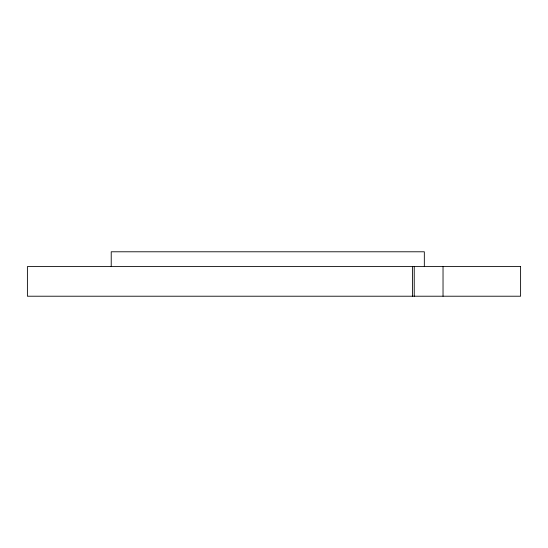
<?xml version="1.0" encoding="UTF-8"?>
<svg xmlns="http://www.w3.org/2000/svg" width="548" height="548" viewBox="0 0 548 548"><rect width="100%" height="100%" fill="white"/><g stroke="black" fill="none" stroke-linecap="round" stroke-linejoin="round"><path stroke-width="0.82" d="M443.031 266.595L443.031 296.215M424.33 266.595L424.33 251.785L111.223 251.785L111.223 266.595M414.233 266.595L414.233 296.215M412.48 266.595L412.48 296.215M520.6 266.595L27.4 266.595L27.4 296.215L520.6 296.215L520.6 266.595"/></g></svg>
